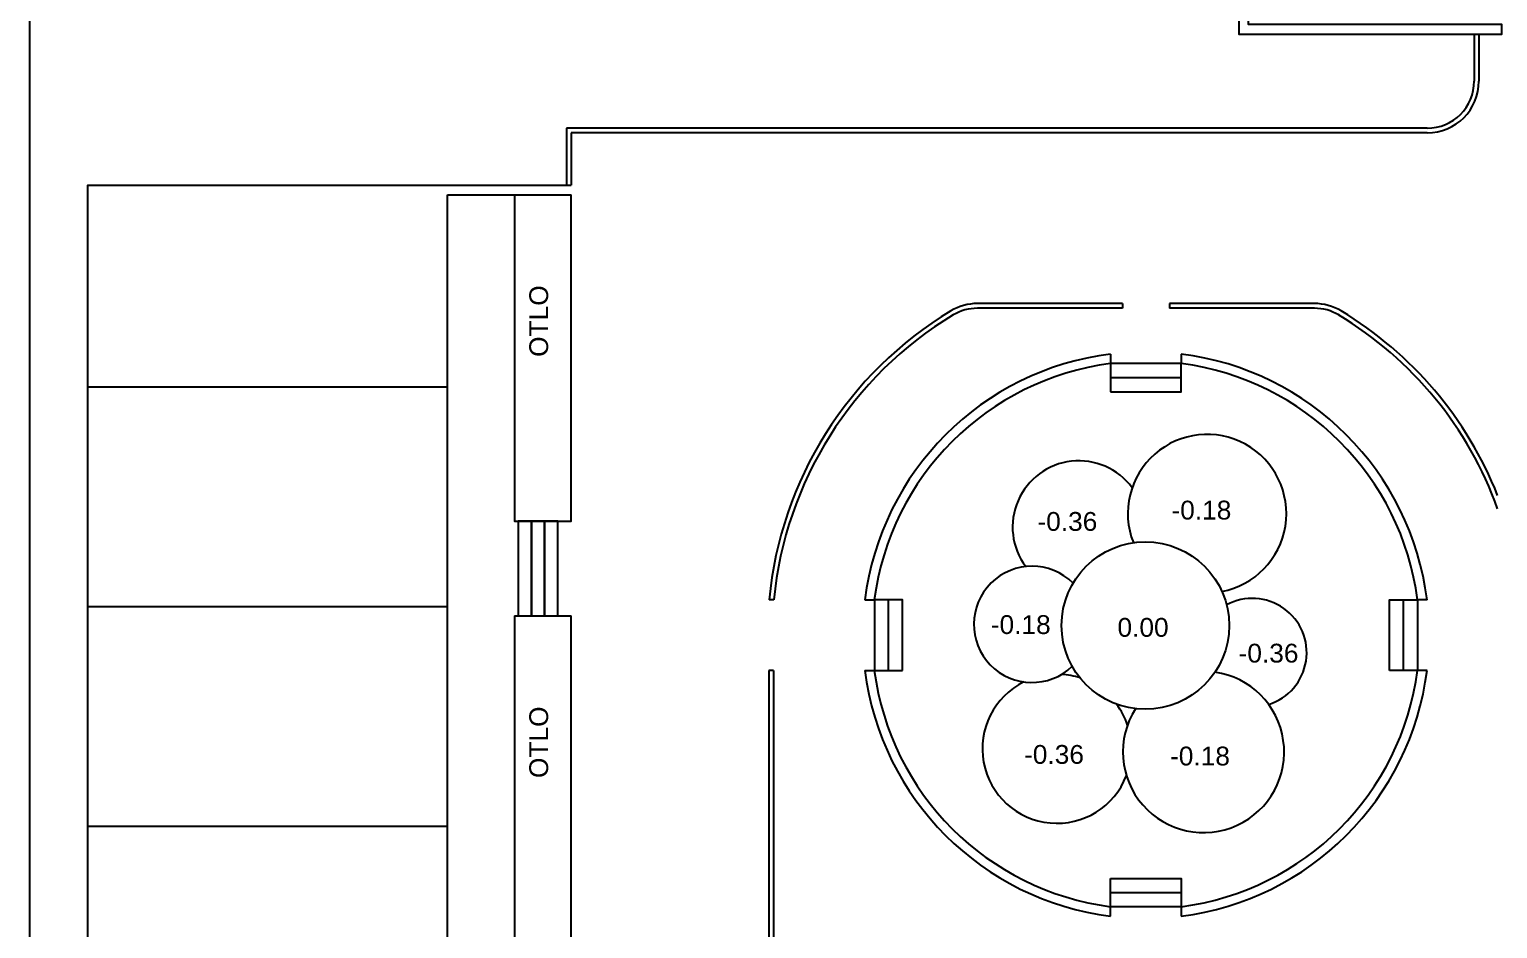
# Model space of a CAD drawing. Header units: metres. Extents: x 217 to 1422, y -179 to 129.
# Drawn here: x 1338.02 to 1369.22, y 66.97 to 86.09 of the extents above; entities that cross this region are included whole.
import ezdxf

# ---------------------------------------------------------------- set-up
doc = ezdxf.new("R2010")
doc.units = ezdxf.units.M
doc.header["$LTSCALE"] = 0.5
doc.header["$MEASUREMENT"] = 0
doc.styles.get("Standard").update_dxf_attribs({"font": 'arial.ttf'})

# ---------------------------------------------------------------- blocks, each defined once
blk = doc.blocks.new('PLAN FF')
at = {"transparency": 33554687}
blk.add_line((1338.016, 95.988), (1338.016, 19.948), dxfattribs=at)
at = {"transparency": 33554483}
for p, q in [((1368.726, 85.988), (1368.726, 84.988)), ((1368.826, 85.988), (1368.826, 84.988)), ((1349.433, 83.988), (1349.431, 82.772)), ((1367.726, 83.988), (1349.433, 83.988)), ((1367.726, 83.888), (1349.531, 83.888)), ((1349.533, 83.888), (1349.531, 82.772)), ((1349.531, 82.772), (1349.531, 82.772)), ((1346.904, 82.572), (1349.531, 82.572)), ((1346.904, 55.712), (1346.904, 82.572)), ((1361.249, 80.259), (1358.169, 80.259)), ((1361.249, 80.259), (1361.249, 80.159)), ((1365.33, 80.259), (1362.249, 80.259)), ((1362.249, 80.259), (1362.249, 80.159)), ((1361.249, 80.159), (1358.169, 80.159)), ((1365.33, 80.159), (1362.249, 80.159)), ((1360.999, 79.186), (1360.999, 78.984)), ((1362.499, 79.186), (1362.499, 78.984)), ((1360.999, 78.684), (1362.499, 78.684)), ((1353.841, 73.961), (1353.741, 73.961)), ((1355.774, 73.961), (1355.976, 73.961)), ((1356.276, 72.461), (1356.276, 73.961)), ((1367.223, 72.461), (1367.223, 73.961)), ((1367.724, 73.961), (1367.523, 73.961)), ((1348.324, 73.619), (1349.531, 73.619)), ((1353.734, 72.461), (1353.734, 66.706)), ((1353.834, 72.461), (1353.734, 72.461)), ((1353.834, 72.461), (1353.834, 66.706)), ((1355.774, 72.461), (1355.976, 72.461)), ((1367.724, 72.461), (1367.523, 72.461)), ((1360.999, 67.737), (1362.499, 67.737)), ((1360.999, 67.236), (1360.999, 67.437)), ((1362.499, 67.437), (1362.499, 67.236))]:
    blk.add_line(p, q, dxfattribs=at)
at = {"ltscale": 0.5, "transparency": 33554508}
for p, q in [((1346.904, 78.483), (1339.259, 78.483)), ((1346.904, 73.812), (1339.259, 73.812)), ((1346.904, 69.142), (1339.259, 69.142))]:
    blk.add_line(p, q, dxfattribs=at)
at = {"transparency": 33554508}
blk.add_lwpolyline([(1363.726, 89.038), (1363.726, 85.988), (1369.316, 85.988), (1369.316, 86.188), (1363.926, 86.188), (1363.926, 89.038)], dxfattribs=at)
at = {"transparency": 33554483}
for points in [[(1349.25, 55.712), (1339.259, 55.712), (1339.259, 82.772), (1349.531, 82.772)], [(1348.324, 82.572), (1348.324, 75.636), (1349.531, 75.636), (1349.531, 82.572)], [(1348.324, 73.619), (1348.324, 66.683), (1349.531, 66.683), (1349.531, 73.619)]]:
    blk.add_lwpolyline(points, dxfattribs=at)
for points in [[(1360.999, 78.384), (1362.499, 78.384), (1362.499, 78.984), (1360.999, 78.984)], [(1348.686, 75.636), (1348.404, 75.636), (1348.404, 73.619), (1348.686, 73.619)], [(1348.968, 75.636), (1348.686, 75.636), (1348.686, 73.619), (1348.968, 73.619)], [(1349.25, 75.636), (1348.968, 75.636), (1348.968, 73.619), (1349.25, 73.619)], [(1356.576, 72.461), (1356.576, 73.961), (1355.976, 73.961), (1355.976, 72.461)], [(1366.923, 72.461), (1366.923, 73.961), (1367.523, 73.961), (1367.523, 72.461)], [(1360.999, 68.037), (1362.499, 68.037), (1362.499, 67.437), (1360.999, 67.437)]]:
    blk.add_lwpolyline(points, close=True, dxfattribs=at)
blk.add_circle((1361.737, 73.414), 1.78, dxfattribs=at)
for centre, radius, start, end in [((1367.726, 84.988), 1, 270, 0), ((1367.726, 84.988), 1.1, 270, 0), ((1358.169, 79.159), 1.1, 90, 121.043), ((1365.33, 79.159), 1.1, 58.957, 90), ((1361.749, 73.211), 8.043, 121.043, 174.6496), ((1361.749, 73.211), 7.943, 121.043, 174.5821), ((1358.169, 79.159), 1, 90, 121.043), ((1365.33, 79.159), 1, 58.957, 90), ((1361.749, 73.211), 7.943, 19.7663, 58.957), ((1361.749, 73.211), 8.043, 21.6617, 58.957), ((1361.749, 73.211), 6.022, 97.1544, 172.8456), ((1361.749, 73.211), 5.822, 97.4015, 172.5985), ((1361.749, 73.211), 6.022, 7.1544, 82.8456), ((1361.749, 73.211), 5.822, 7.4015, 82.5985), ((1363.049, 75.793), 1.685, 280.7649, 201.4901), ((1360.322, 75.508), 1.408, 36.3735, 216.6706), ((1359.327, 73.439), 1.236, 45.0407, 313.8064), ((1364.012, 72.837), 1.154, 287.4354, 118.4274), ((1361.749, 73.211), 6.022, 187.1544, 262.8456), ((1361.749, 73.211), 5.822, 187.4015, 262.5985), ((1362.973, 70.726), 1.714, 147.5312, 81.865), ((1361.749, 73.211), 6.022, 277.1544, 352.8456), ((1361.749, 73.211), 5.822, 277.4015, 352.5985), ((1359.857, 70.794), 1.584, 116.2345, 338.9161), ((1359.857, 70.794), 1.584, 71.8907, 86.4398), ((1359.857, 70.794), 1.584, 18.6116, 36.8045)]:
    blk.add_arc(centre, radius, start, end, dxfattribs=at)
at = {"transparency": 33554483, "char_height": 0.4, "attachment_point": 1, "rotation": 90}
for insert in [(1348.642, 79.125), (1348.642, 70.172)]:
    blk.add_mtext_dynamic_manual_height_columns('OTLO', width=0.987, gutter_width=1, heights=[0], dxfattribs=dict(at, insert=insert))
at = {"transparency": 33554483, "char_height": 0.4, "attachment_point": 1}
for s, insert in [('-0.18', (1362.291, 76.068)), ('-0.36', (1359.442, 75.827)), ('-0.18', (1358.451, 73.634)), ('0.00', (1361.144, 73.575)), ('-0.36', (1363.718, 73.027)), ('-0.36', (1359.158, 70.874)), ('-0.18', (1362.261, 70.84))]:
    blk.add_mtext_dynamic_manual_height_columns(s, width=0.987, gutter_width=1, heights=[0], dxfattribs=dict(at, insert=insert))

msp = doc.modelspace()

# ---------------------------------------------------------------- block references
at = {"transparency": 33554687}
msp.add_blockref('PLAN FF', (0, 0), dxfattribs=at)

doc.saveas('drawing.dxf')
